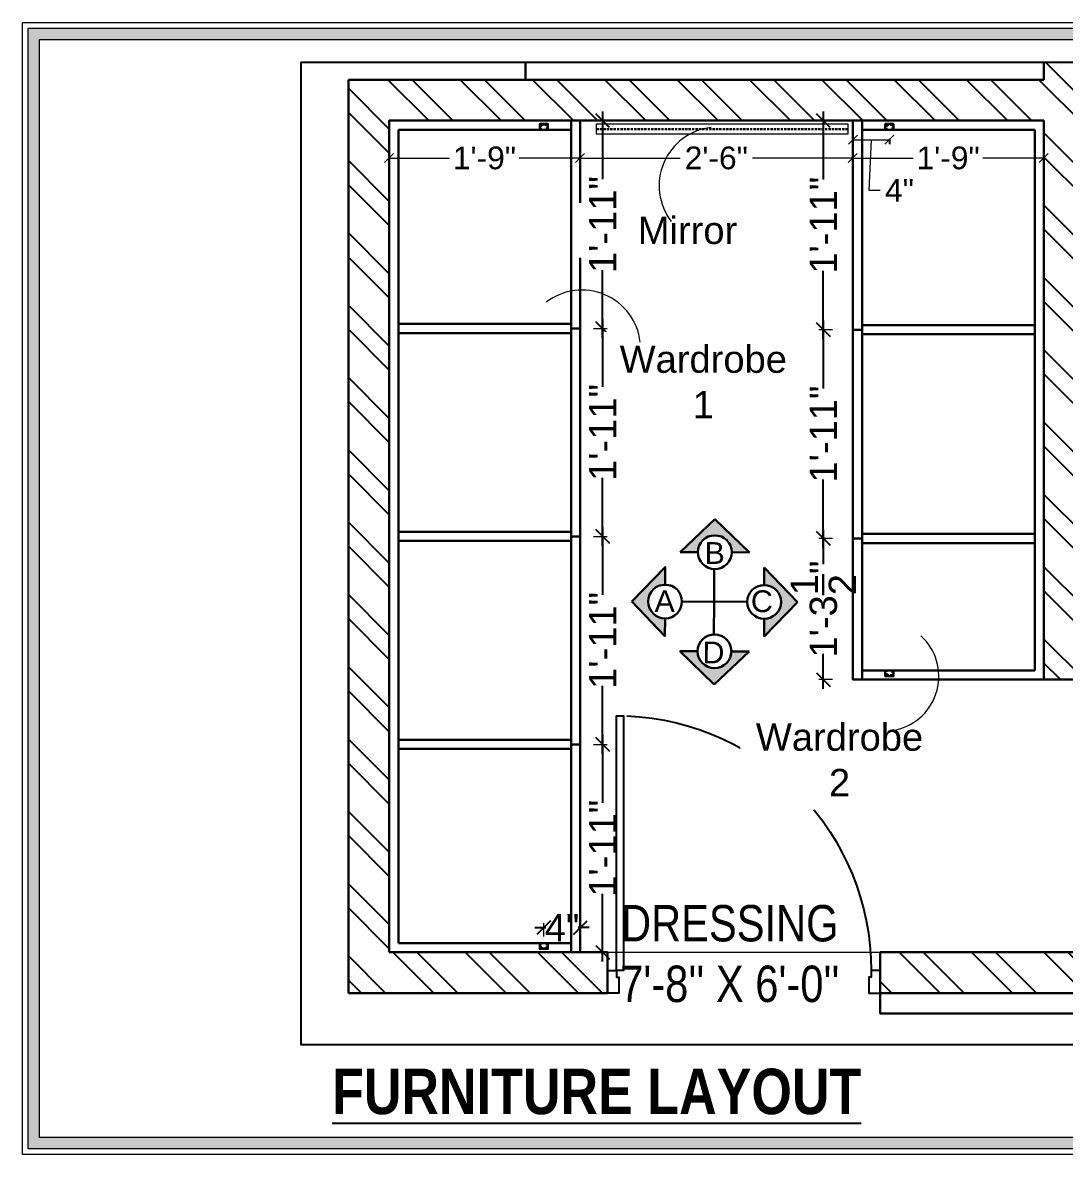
# Model space of a CAD drawing. Header units: millimetres. Extents: x 56222 to 3066687, y -650199 to -121287.
# Drawn here: x 135814.8 to 135929.4, y -183257 to -183132.5 of the extents above; entities that cross this region are included whole.
import ezdxf

# ---------------------------------------------------------------- set-up
doc = ezdxf.new("R2010")
doc.units = ezdxf.units.MM
doc.header["$MEASUREMENT"] = 0
doc.header["$PDMODE"] = 35
doc.linetypes.add('DASHED2', pattern=[0.375, 0.25, -0.125])
doc.linetypes.add('DASHEDX2', pattern=[1.5, 1, -0.5])
doc.layers.get('Defpoints').update_dxf_attribs({"color": 220})
for name, color, linetype in [('AR DOOR', 40, 'Continuous'), ('AR ELE-5', 134, 'Continuous'), ('AR HATCH-7', 7, 'Continuous')]:
    doc.layers.add(name, color=color, linetype=linetype)
for name, color, linetype, lineweight in [('dim05', 1, 'Continuous', 13), ('Dimension', 10, 'DASHEDX2', 20), ('ELEVATION ( SPIRAL STAIR )', 250, 'Continuous', 9), ('FIRST FLOOR', 7, 'Continuous', 9), ('FIRST FLOOR ( TEXT )', 7, 'Continuous', 9), ('FIRST FLOOR_( PLine )_', 251, 'Continuous', 30), ('FUR1', 1, 'Continuous', 0), ('FURNITURE', 32, 'Continuous', 9), ('Labelling', 1, 'Continuous', 25), ('Text', 7, 'Continuous', 15), ('wall', 7, 'Continuous', 30), ('WALL Dimensions', 1, 'Continuous', 0), ('XX~SLAB ( BEAM )~ ( DIM )', 7, 'Continuous', 9)]:
    doc.layers.add(name, color=color, linetype=linetype, lineweight=lineweight)
doc.styles.add('Arial', font='arial.ttf')
doc.styles.add('KATHA', font='swissc.ttf')
doc.styles.get("Standard").update_dxf_attribs({"font": 'arial.ttf', "height": 6})
doc.styles.add('style4', font='ARIALN.TTF')
doc.dimstyles.new('Archana', dxfattribs={"dimtxt": 3, "dimasz": 1.5, "dimexe": 0.5, "dimexo": 0.5, "dimgap": 0, "dimtad": 0, "dimzin": 0, "dimdsep": 46, "dimlunit": 4, "dimtxsty": 'Arial', "dimblk": 'OBLIQUE', "dimcen": 0, "dimdle": 1, "dimclrd": 1, "dimclre": 1, "dimclrt": 5, "dimadec": 0, "dimazin": 0, "dimtfac": 1, "dimtofl": 0, "dimtmove": 1, "dimatfit": 3, "dimfxl": 1, "dimfxlon": 1, "dimtolj": 1, "dimtzin": 0, "dimlwd": 25, "dimlwe": -1, "dimarcsym": 0})
doc.dimstyles.new('ISO-25', dxfattribs={"dimtxt": 2.5, "dimasz": 1, "dimexe": 0.5, "dimexo": 1, "dimtad": 0, "dimdec": 1, "dimlunit": 4, "dimtxsty": 'Standard', "dimblk": 'OBLIQUE', "dimcen": 2.5, "dimclrd": 1, "dimclre": 1, "dimclrt": 5, "dimadec": 0, "dimazin": 0, "dimtfac": 1, "dimtdec": 1, "dimtmove": 0, "dimatfit": 3, "dimfxl": 1, "dimlwd": -1, "dimarcsym": 0})
pattern_1 = [(135, (-142.7237, 15.9365), (-3.97747564, -3.97747564), []), (135, (-142.7237, 18.588), (-3.97747564, -3.97747564), [])]

# ---------------------------------------------------------------- blocks, each defined once
blk = doc.blocks.new('*U29')
for points in [[(-40, 0), (0, 0), (0, 30), (10, 30), (10, 100), (-40, 100)], [(1160, 0), (1120, 0), (1120, 30), (1110, 30), (1110, 100), (1160, 100)], [(0, 0), (0, -1120), (30, -1120), (30, 0)]]:
    blk.add_lwpolyline(points, close=True)
at = {"layer": 'AR ELE-5', "linetype": 'ByBlock', "ltscale": 15}
blk.add_arc((-1.6, 0.7), 1121.6, 272.373, 359.9653, dxfattribs=at)
blk = doc.blocks.new('_Oblique')
at = {"layer": 'wall', "color": 0, "lineweight": -2}
blk.add_line((-0.5, -0.5), (0.5, 0.5), dxfattribs=at)
blk = doc.blocks.new('*D606')
at = {"layer": 'Defpoints', "color": 0, "lineweight": 30, "transparency": 16777216}
for p in [(135855.13, -183147.37), (135855.13, -183147.77), (135876.13, -183147.77)]:
    blk.add_point(p, dxfattribs=at)
at = {"layer": 'dim05', "color": 1, "linetype": 'Continuous', "lineweight": -2, "transparency": 16777216}
for p, q in [((135855.13, -183146.77), (135855.13, -183146.87)), ((135876.13, -183146.77), (135876.13, -183146.87))]:
    blk.add_line(p, q, dxfattribs=at)
at = {"layer": 'dim05', "color": 1, "linetype": 'Continuous', "transparency": 16777216}
for p, q in [((135855.13, -183147.37), (135861.8, -183147.37)), ((135876.13, -183147.37), (135869.46, -183147.37))]:
    blk.add_line(p, q, dxfattribs=at)
at = {"layer": 'dim05', "color": 1, "transparency": 16777216, "rotation": 180}
blk.add_blockref('_Oblique', (135855.13, -183147.37), dxfattribs=at)
at = {"layer": 'dim05', "color": 1, "transparency": 16777216}
blk.add_blockref('_Oblique', (135876.13, -183147.37), dxfattribs=at)
at = {"layer": 'dim05', "color": 5, "lineweight": 25, "transparency": 16777216, "insert": (135865.63, -183147.37), "char_height": 2.5, "attachment_point": 5, "style": 'Arial'}
blk.add_mtext('1\'-9"', dxfattribs=at)
blk = doc.blocks.new('*D607')
at = {"layer": 'Defpoints', "color": 0, "lineweight": 30, "transparency": 16777216}
for p in [(135876.13, -183147.37), (135906.13, -183147.37), (135906.13, -183147.37)]:
    blk.add_point(p, dxfattribs=at)
at = {"layer": 'dim05', "color": 1, "linetype": 'Continuous', "lineweight": -2, "transparency": 16777216}
for p, q in [((135876.13, -183146.37), (135876.13, -183146.87)), ((135906.13, -183146.37), (135906.13, -183146.87))]:
    blk.add_line(p, q, dxfattribs=at)
at = {"layer": 'dim05', "color": 1, "linetype": 'Continuous', "transparency": 16777216}
for p, q in [((135876.13, -183147.37), (135887.16, -183147.37)), ((135906.13, -183147.37), (135895.1, -183147.37))]:
    blk.add_line(p, q, dxfattribs=at)
at = {"layer": 'dim05', "color": 1, "transparency": 16777216, "rotation": 180}
blk.add_blockref('_Oblique', (135876.13, -183147.37), dxfattribs=at)
at = {"layer": 'dim05', "color": 1, "transparency": 16777216}
blk.add_blockref('_Oblique', (135906.13, -183147.37), dxfattribs=at)
at = {"layer": 'dim05', "color": 5, "lineweight": 25, "transparency": 16777216, "insert": (135891.13, -183147.37), "char_height": 2.5, "attachment_point": 5, "style": 'Arial'}
blk.add_mtext('2\'-6"', dxfattribs=at)
blk = doc.blocks.new('*D608')
at = {"layer": 'Defpoints', "color": 0, "lineweight": 30, "transparency": 16777216}
for p in [(135906.13, -183147.37), (135927.13, -183147.37), (135927.13, -183147.37)]:
    blk.add_point(p, dxfattribs=at)
at = {"layer": 'dim05', "color": 1, "linetype": 'Continuous', "lineweight": -2, "transparency": 16777216}
for p, q in [((135906.13, -183146.37), (135906.13, -183146.87)), ((135927.13, -183146.37), (135927.13, -183146.87))]:
    blk.add_line(p, q, dxfattribs=at)
at = {"layer": 'dim05', "color": 1, "linetype": 'Continuous', "transparency": 16777216}
for p, q in [((135906.13, -183147.37), (135912.8, -183147.37)), ((135927.13, -183147.37), (135920.46, -183147.37))]:
    blk.add_line(p, q, dxfattribs=at)
at = {"layer": 'dim05', "color": 1, "transparency": 16777216, "rotation": 180}
blk.add_blockref('_Oblique', (135906.13, -183147.37), dxfattribs=at)
at = {"layer": 'dim05', "color": 1, "transparency": 16777216}
blk.add_blockref('_Oblique', (135927.13, -183147.37), dxfattribs=at)
at = {"layer": 'dim05', "color": 5, "lineweight": 25, "transparency": 16777216, "insert": (135916.63, -183147.37), "char_height": 2.5, "attachment_point": 5, "style": 'Arial'}
blk.add_mtext('1\'-9"', dxfattribs=at)
blk = doc.blocks.new('*D611')
at = {"layer": 'Defpoints', "color": 0, "lineweight": 30, "transparency": 16777216}
for p in [(135876.16, -183211.88), (135878.63, -183211.88), (135876.16, -183234.75)]:
    blk.add_point(p, dxfattribs=at)
at = {"layer": 'FURNITURE', "color": 1, "lineweight": 25, "transparency": 16777216}
for p, q in [((135878.63, -183210.88), (135878.63, -183218.3)), ((135878.63, -183235.75), (135878.63, -183228.32))]:
    blk.add_line(p, q, dxfattribs=at)
at = {"layer": 'FURNITURE', "color": 1, "transparency": 16777216}
for p, q in [((135877.63, -183211.88), (135879.13, -183211.88)), ((135877.63, -183234.75), (135879.13, -183234.75))]:
    blk.add_line(p, q, dxfattribs=at)
at = {"layer": 'FURNITURE', "color": 1, "lineweight": 25, "transparency": 16777216, "xscale": 1.5, "yscale": 1.5, "zscale": 1.5}
for p, rotation in [((135878.63, -183211.88), 90), ((135878.63, -183234.75), 270)]:
    blk.add_blockref('_Oblique', p, dxfattribs=dict(at, rotation=rotation))
at = {"layer": 'FURNITURE', "color": 5, "lineweight": 30, "transparency": 16777216, "insert": (135878.63, -183223.31), "char_height": 3, "attachment_point": 5, "rotation": 90, "style": 'Arial'}
blk.add_mtext('\\A1;1\'-11"', dxfattribs=at)
blk = doc.blocks.new('*D612')
at = {"layer": 'Defpoints', "color": 0, "lineweight": 30, "transparency": 16777216}
for p in [(135876.16, -183189), (135878.63, -183189), (135876.16, -183211.88)]:
    blk.add_point(p, dxfattribs=at)
at = {"layer": 'FURNITURE', "color": 1, "lineweight": 25, "transparency": 16777216}
for p, q in [((135878.63, -183188), (135878.63, -183195.43)), ((135878.63, -183212.88), (135878.63, -183205.45))]:
    blk.add_line(p, q, dxfattribs=at)
at = {"layer": 'FURNITURE', "color": 1, "transparency": 16777216}
for p, q in [((135877.63, -183189), (135879.13, -183189)), ((135877.63, -183211.88), (135879.13, -183211.88))]:
    blk.add_line(p, q, dxfattribs=at)
at = {"layer": 'FURNITURE', "color": 1, "lineweight": 25, "transparency": 16777216, "xscale": 1.5, "yscale": 1.5, "zscale": 1.5}
for p, rotation in [((135878.63, -183189), 90), ((135878.63, -183211.88), 270)]:
    blk.add_blockref('_Oblique', p, dxfattribs=dict(at, rotation=rotation))
at = {"layer": 'FURNITURE', "color": 5, "lineweight": 30, "transparency": 16777216, "insert": (135878.63, -183200.44), "char_height": 3, "attachment_point": 5, "rotation": 90, "style": 'Arial'}
blk.add_mtext('\\A1;1\'-11"', dxfattribs=at)
blk = doc.blocks.new('*D613')
at = {"layer": 'Defpoints', "color": 0, "lineweight": 30, "transparency": 16777216}
for p in [(135876.16, -183166.13), (135878.63, -183166.13), (135876.16, -183189)]:
    blk.add_point(p, dxfattribs=at)
at = {"layer": 'FURNITURE', "color": 1, "transparency": 16777216}
for p, q in [((135877.63, -183166.13), (135879.13, -183166.13)), ((135877.63, -183189), (135879.13, -183189))]:
    blk.add_line(p, q, dxfattribs=at)
at = {"layer": 'FURNITURE', "color": 1, "lineweight": 25, "transparency": 16777216}
for p, q in [((135878.63, -183165.13), (135878.63, -183172.55)), ((135878.63, -183190), (135878.63, -183182.57))]:
    blk.add_line(p, q, dxfattribs=at)
at = {"layer": 'FURNITURE', "color": 1, "lineweight": 25, "transparency": 16777216, "xscale": 1.5, "yscale": 1.5, "zscale": 1.5}
for p, rotation in [((135878.63, -183166.13), 90), ((135878.63, -183189), 270)]:
    blk.add_blockref('_Oblique', p, dxfattribs=dict(at, rotation=rotation))
at = {"layer": 'FURNITURE', "color": 5, "lineweight": 30, "transparency": 16777216, "insert": (135878.63, -183177.56), "char_height": 3, "attachment_point": 5, "rotation": 90, "style": 'Arial'}
blk.add_mtext('\\A1;1\'-11"', dxfattribs=at)
blk = doc.blocks.new('*D614')
at = {"layer": 'Defpoints', "color": 0, "lineweight": 30, "transparency": 16777216}
for p in [(135876.16, -183143.25), (135878.63, -183143.25), (135876.16, -183166.13)]:
    blk.add_point(p, dxfattribs=at)
at = {"layer": 'FURNITURE', "color": 1, "lineweight": 25, "transparency": 16777216}
for p, q in [((135878.63, -183142.25), (135878.63, -183149.68)), ((135878.63, -183167.13), (135878.63, -183159.7))]:
    blk.add_line(p, q, dxfattribs=at)
at = {"layer": 'FURNITURE', "color": 1, "transparency": 16777216}
for p, q in [((135877.63, -183143.25), (135879.13, -183143.25)), ((135877.63, -183166.13), (135879.13, -183166.13))]:
    blk.add_line(p, q, dxfattribs=at)
at = {"layer": 'FURNITURE', "color": 1, "lineweight": 25, "transparency": 16777216, "xscale": 1.5, "yscale": 1.5, "zscale": 1.5}
for p, rotation in [((135878.63, -183143.25), 90), ((135878.63, -183166.13), 270)]:
    blk.add_blockref('_Oblique', p, dxfattribs=dict(at, rotation=rotation))
at = {"layer": 'FURNITURE', "color": 5, "lineweight": 30, "transparency": 16777216, "insert": (135878.63, -183154.69), "char_height": 3, "attachment_point": 5, "rotation": 90, "style": 'Arial'}
blk.add_mtext('\\A1;1\'-11"', dxfattribs=at)
blk = doc.blocks.new('*D615')
at = {"layer": 'Defpoints', "color": 0, "lineweight": 30, "transparency": 16777216}
for p in [(135902.9, -183189.22), (135906.16, -183189.22), (135906.16, -183204.75)]:
    blk.add_point(p, dxfattribs=at)
at = {"layer": 'FURNITURE', "color": 1, "lineweight": 25, "transparency": 16777216}
for p, q in [((135902.9, -183188.22), (135902.9, -183192.05)), ((135902.9, -183205.75), (135902.9, -183201.93))]:
    blk.add_line(p, q, dxfattribs=at)
at = {"layer": 'FURNITURE', "color": 1, "transparency": 16777216}
for p, q in [((135903.9, -183189.22), (135902.4, -183189.22)), ((135903.9, -183204.75), (135902.4, -183204.75))]:
    blk.add_line(p, q, dxfattribs=at)
at = {"layer": 'FURNITURE', "color": 1, "lineweight": 25, "transparency": 16777216, "xscale": 1.5, "yscale": 1.5, "zscale": 1.5}
for p, rotation in [((135902.9, -183189.22), 90), ((135902.9, -183204.75), 270)]:
    blk.add_blockref('_Oblique', p, dxfattribs=dict(at, rotation=rotation))
at = {"layer": 'FURNITURE', "color": 5, "lineweight": 30, "transparency": 16777216, "insert": (135902.9, -183196.99), "char_height": 3, "attachment_point": 5, "rotation": 90, "style": 'Arial'}
blk.add_mtext('\\A1;1\'-3{\\H1x;\\S1/2;}"', dxfattribs=at)
blk = doc.blocks.new('*D616')
at = {"layer": 'Defpoints', "color": 0, "lineweight": 30, "transparency": 16777216}
for p in [(135902.9, -183166.26), (135906.16, -183166.26), (135906.16, -183189.22)]:
    blk.add_point(p, dxfattribs=at)
at = {"layer": 'FURNITURE', "color": 1, "lineweight": 25, "transparency": 16777216}
for p, q in [((135902.9, -183165.26), (135902.9, -183172.73)), ((135902.9, -183190.22), (135902.9, -183182.75))]:
    blk.add_line(p, q, dxfattribs=at)
at = {"layer": 'FURNITURE', "color": 1, "transparency": 16777216}
for p, q in [((135903.9, -183166.26), (135902.4, -183166.26)), ((135903.9, -183189.22), (135902.4, -183189.22))]:
    blk.add_line(p, q, dxfattribs=at)
at = {"layer": 'FURNITURE', "color": 1, "lineweight": 25, "transparency": 16777216, "xscale": 1.5, "yscale": 1.5, "zscale": 1.5}
for p, rotation in [((135902.9, -183166.26), 90), ((135902.9, -183189.22), 270)]:
    blk.add_blockref('_Oblique', p, dxfattribs=dict(at, rotation=rotation))
at = {"layer": 'FURNITURE', "color": 5, "lineweight": 30, "transparency": 16777216, "insert": (135902.9, -183177.74), "char_height": 3, "attachment_point": 5, "rotation": 90, "style": 'Arial'}
blk.add_mtext('\\A1;1\'-11"', dxfattribs=at)
blk = doc.blocks.new('*D617')
at = {"layer": 'Defpoints', "color": 0, "lineweight": 30, "transparency": 16777216}
for p in [(135902.9, -183143.25), (135906.16, -183143.25), (135906.16, -183166.26)]:
    blk.add_point(p, dxfattribs=at)
at = {"layer": 'FURNITURE', "color": 1, "lineweight": 25, "transparency": 16777216}
for p, q in [((135902.9, -183142.25), (135902.9, -183149.74)), ((135902.9, -183167.26), (135902.9, -183159.77))]:
    blk.add_line(p, q, dxfattribs=at)
at = {"layer": 'FURNITURE', "color": 1, "transparency": 16777216}
for p, q in [((135903.9, -183143.25), (135902.4, -183143.25)), ((135903.9, -183166.26), (135902.4, -183166.26))]:
    blk.add_line(p, q, dxfattribs=at)
at = {"layer": 'FURNITURE', "color": 1, "lineweight": 25, "transparency": 16777216, "xscale": 1.5, "yscale": 1.5, "zscale": 1.5}
for p, rotation in [((135902.9, -183143.25), 90), ((135902.9, -183166.26), 270)]:
    blk.add_blockref('_Oblique', p, dxfattribs=dict(at, rotation=rotation))
at = {"layer": 'FURNITURE', "color": 5, "lineweight": 30, "transparency": 16777216, "insert": (135902.9, -183154.76), "char_height": 3, "attachment_point": 5, "rotation": 90, "style": 'Arial'}
blk.add_mtext('\\A1;1\'-11"', dxfattribs=at)
blk = doc.blocks.new('*D894')
at = {"layer": 'Defpoints', "color": 0, "lineweight": 30, "transparency": 16777216}
for p in [(135876.16, -183232.03), (135872.16, -183233.75), (135876.16, -183233.53)]:
    blk.add_point(p, dxfattribs=at)
at = {"layer": 'FURNITURE', "color": 1, "lineweight": 25, "transparency": 16777216}
for p, q in [((135871.16, -183232.03), (135872.38, -183232.03)), ((135877.16, -183232.03), (135875.95, -183232.03))]:
    blk.add_line(p, q, dxfattribs=at)
at = {"layer": 'FURNITURE', "color": 1, "transparency": 16777216}
for p, q in [((135872.16, -183233.03), (135872.16, -183231.53)), ((135876.16, -183233.03), (135876.16, -183231.53))]:
    blk.add_line(p, q, dxfattribs=at)
at = {"layer": 'FURNITURE', "color": 1, "lineweight": 25, "transparency": 16777216, "xscale": 1.5, "yscale": 1.5, "zscale": 1.5, "rotation": 180}
blk.add_blockref('_Oblique', (135872.16, -183232.03), dxfattribs=at)
at = {"layer": 'FURNITURE', "color": 1, "lineweight": 25, "transparency": 16777216, "xscale": 1.5, "yscale": 1.5, "zscale": 1.5}
blk.add_blockref('_Oblique', (135876.16, -183232.03), dxfattribs=at)
at = {"layer": 'FURNITURE', "color": 5, "lineweight": 30, "transparency": 16777216, "insert": (135874.16, -183232.03), "char_height": 3, "attachment_point": 5, "style": 'Arial'}
blk.add_mtext('\\A1;4"', dxfattribs=at)
blk = doc.blocks.new('*D895')
at = {"layer": 'Defpoints', "color": 0, "lineweight": 30, "transparency": 16777216}
for p in [(135906.16, -183143.25), (135910.17, -183144.25), (135910.17, -183145.36)]:
    blk.add_point(p, dxfattribs=at)
at = {"layer": 'dim05', "color": 1, "linetype": 'Continuous', "lineweight": -2, "transparency": 16777216}
for p, q in [((135906.16, -183144.25), (135906.16, -183145.86)), ((135910.17, -183145.25), (135910.17, -183145.86))]:
    blk.add_line(p, q, dxfattribs=at)
at = {"layer": 'dim05', "color": 1, "linetype": 'Continuous', "transparency": 16777216}
for p, q in [((135906.16, -183145.36), (135910.17, -183145.36)), ((135908.17, -183145.36), (135907.92, -183150.92)), ((135907.92, -183150.92), (135909.17, -183150.92))]:
    blk.add_line(p, q, dxfattribs=at)
at = {"layer": 'dim05', "color": 1, "transparency": 16777216, "rotation": 180}
blk.add_blockref('_Oblique', (135906.16, -183145.36), dxfattribs=at)
at = {"layer": 'dim05', "color": 1, "transparency": 16777216}
blk.add_blockref('_Oblique', (135910.17, -183145.36), dxfattribs=at)
at = {"layer": 'dim05', "color": 5, "lineweight": 25, "transparency": 16777216, "insert": (135911.28, -183150.92), "char_height": 2.5, "attachment_point": 5, "style": 'Arial'}
blk.add_mtext('4"', dxfattribs=at)

msp = doc.modelspace()

# ---------------------------------------------------------------- hatches: boundary and pattern name
at = {"layer": 'AR HATCH-7', "lineweight": 25, "true_color": 0x939598}
h = msp.add_hatch(dxfattribs=at)
h.set_pattern_fill('ANSI32', color=252, scale=15, angle=90)
h.set_pattern_definition(pattern_1)
h.paths.add_polyline_path([(135855.164, -183143.25), (135927.164, -183143.25), (135927.164, -183204.75), (135931.664, -183204.75), (135931.664, -183143.25), (135934.249, -183143.25), (135934.249, -183136.832), (135927.164, -183136.832), (135927.164, -183138.75), (135918.709, -183138.75), (135918.709, -183138.759), (135917.054, -183138.75), (135850.664, -183138.75), (135850.664, -183239.25), (135879.164, -183239.25), (135879.164, -183236.75), (135879.164, -183234.75), (135855.164, -183234.75)])
h = msp.add_hatch(dxfattribs=at)
h.set_pattern_fill('ANSI32', color=252, scale=15, angle=90)
h.set_pattern_definition(pattern_1)
h.paths.add_polyline_path([(135934.249, -183234.75), (135909.164, -183234.75), (135909.164, -183239.25), (135934.249, -183239.25)])
at = {"layer": 'dim05', "lineweight": 30, "true_color": 0x636466, "transparency": 33554687}
h = msp.add_hatch(color=251, dxfattribs=at)
h.dxf.hatch_style = 1
h.paths.add_polyline_path([(135894.729, -183201.649), (135892.785, -183201.641, -1), (135889.071, -183201.627), (135887.127, -183201.619), (135890.914, -183205.287)])
h.paths.add_polyline_path([(135900.051, -183196.22), (135896.412, -183192.405), (135896.405, -183194.349, -0.4130947), (135898.255, -183196.206, -0.4153333), (135896.391, -183198.063), (135896.383, -183200.007)])
h.paths.add_polyline_path([(135890.984, -183187.083), (135887.169, -183190.722), (135889.113, -183190.729, -1), (135892.827, -183190.743), (135894.771, -183190.751)])
h.paths.add_polyline_path([(135885.508, -183194.307), (135885.517, -183192.365), (135881.847, -183196.15), (135885.488, -183199.964), (135885.494, -183198.021, -0.4133126), (135883.643, -183196.164, -0.4155516)])

# ---------------------------------------------------------------- linework, layer by layer
at = {"layer": 'ELEVATION ( SPIRAL STAIR )', "color": 5}
msp.add_lwpolyline([(135905.582, -183143.601), (135905.582, -183144.751), (135877.964, -183144.751), (135877.964, -183143.601)], close=True, dxfattribs=at)
at = {"layer": 'FIRST FLOOR'}
for p, q in [((135927.164, -183136.832), (135927.164, -183138.75)), ((135927.164, -183138.75), (135850.664, -183138.75)), ((135850.664, -183138.75), (135850.664, -183239.25)), ((135927.164, -183143.25), (135855.164, -183143.25)), ((135855.164, -183143.25), (135855.164, -183234.75)), ((135927.164, -183143.25), (135927.164, -183204.75)), ((135927.164, -183204.75), (135931.664, -183204.75)), ((135855.164, -183234.75), (135934.249, -183234.75)), ((135879.164, -183234.75), (135879.164, -183239.25)), ((135909.164, -183234.75), (135909.164, -183239.25)), ((135850.664, -183239.25), (135879.164, -183239.25)), ((135909.164, -183239.25), (135934.249, -183239.25))]:
    msp.add_line(p, q, dxfattribs=at)
at = {"layer": 'FIRST FLOOR_( PLine )_'}
for p, q in [((135927.164, -183136.832), (135927.164, -183138.75)), ((135927.164, -183138.75), (135850.664, -183138.75)), ((135850.664, -183138.75), (135850.664, -183239.25)), ((135855.164, -183234.75), (135855.164, -183143.25)), ((135855.164, -183143.25), (135927.164, -183143.25)), ((135927.164, -183143.25), (135927.164, -183204.75)), ((135927.164, -183204.75), (135931.664, -183204.75)), ((135879.164, -183234.75), (135855.164, -183234.75)), ((135879.164, -183239.25), (135879.164, -183234.75)), ((135850.664, -183239.25), (135879.164, -183239.25))]:
    msp.add_line(p, q, dxfattribs=at)
msp.add_lwpolyline([(135934.249, -183234.75), (135909.164, -183234.75), (135909.164, -183239.25), (135934.249, -183239.25)], dxfattribs=at)
at = {"layer": 'FURNITURE', "lineweight": 30}
for p, q in [((135870.164, -183138.75), (135870.164, -183136.832)), ((135875.164, -183234.75), (135875.164, -183143.25)), ((135907.164, -183143.25), (135907.164, -183204.75)), ((135875.164, -183144.25), (135856.164, -183144.25)), ((135856.164, -183144.25), (135856.164, -183233.75)), ((135926.164, -183144.25), (135907.164, -183144.25)), ((135926.164, -183203.75), (135926.164, -183144.25)), ((135856.164, -183165.625), (135875.164, -183165.625)), ((135875.164, -183166.125), (135876.164, -183166.125)), ((135907.164, -183165.761), (135926.164, -183165.761)), ((135856.164, -183166.625), (135875.164, -183166.625)), ((135907.164, -183166.261), (135906.164, -183166.261)), ((135907.164, -183166.761), (135926.164, -183166.761)), ((135856.164, -183188.5), (135875.164, -183188.5)), ((135856.164, -183189.5), (135875.164, -183189.5)), ((135875.164, -183189), (135876.164, -183189)), ((135907.164, -183189.224), (135906.164, -183189.224)), ((135907.164, -183188.724), (135926.164, -183188.724)), ((135907.164, -183189.724), (135926.164, -183189.724)), ((135907.164, -183203.75), (135926.164, -183203.75)), ((135856.164, -183211.375), (135875.164, -183211.375)), ((135875.164, -183211.875), (135876.164, -183211.875)), ((135856.164, -183212.375), (135875.164, -183212.375)), ((135856.164, -183233.75), (135875.164, -183233.75))]:
    msp.add_line(p, q, dxfattribs=at)
at = {"layer": 'FURNITURE', "color": 3, "linetype": 'DASHED2', "lineweight": 30}
msp.add_line((135877.964, -183144.176), (135905.582, -183144.176), dxfattribs=at)
at = {"layer": 'FURNITURE', "lineweight": 30}
for points in [[(135855.164, -183234.75), (135876.164, -183234.75), (135876.164, -183143.25), (135855.164, -183143.25)], [(135872.611, -183144.253), (135872.611, -183143.612), (135871.718, -183143.612), (135871.718, -183144.253)], [(135927.164, -183143.25), (135906.164, -183143.25), (135906.164, -183204.75), (135927.164, -183204.75)], [(135910.608, -183144.253), (135910.608, -183143.612), (135909.715, -183143.612), (135909.715, -183144.253)], [(135910.608, -183203.747), (135910.608, -183204.388), (135909.715, -183204.388), (135909.715, -183203.747)], [(135872.611, -183233.747), (135872.611, -183234.388), (135871.718, -183234.388), (135871.718, -183233.747)]]:
    msp.add_lwpolyline(points, close=True, dxfattribs=at)
at = {"layer": 'FURNITURE', "color": 3, "linetype": 'DASHED2', "lineweight": 30}
for points in [[(135872.495, -183144.253), (135872.495, -183143.719), (135871.842, -183143.719), (135871.842, -183144.253)], [(135910.493, -183144.253), (135910.493, -183143.719), (135909.84, -183143.719), (135909.84, -183144.253)], [(135910.493, -183203.747), (135910.493, -183204.281), (135909.84, -183204.281), (135909.84, -183203.747)], [(135872.495, -183233.747), (135872.495, -183234.281), (135871.842, -183234.281), (135871.842, -183233.747)]]:
    msp.add_lwpolyline(points, close=True, dxfattribs=at)
at = {"layer": 'FURNITURE', "lineweight": 30}
msp.add_lwpolyline([(135934.249, -183239.25), (135909.164, -183239.25), (135909.164, -183241.5), (135934.249, -183241.5)], dxfattribs=at)
at = {"layer": 'Text', "color": 18, "lineweight": 30, "true_color": 0x000000}
for p, q in [((135890.984, -183187.083), (135887.169, -183190.722)), ((135889.113, -183190.729), (135887.169, -183190.722)), ((135890.9, -183192.592), (135890.887, -183196.185)), ((135894.541, -183196.199), (135887.357, -183196.171)), ((135890.873, -183199.778), (135890.887, -183196.185)), ((135889.071, -183201.627), (135887.127, -183201.619)), ((135890.914, -183205.287), (135887.127, -183201.619))]:
    msp.add_line(p, q, dxfattribs=at)
for points in [[(135881.847, -183196.15), (135885.517, -183192.365), (135885.508, -183194.307)], [(135881.847, -183196.15), (135885.488, -183199.964), (135885.494, -183198.021)]]:
    msp.add_lwpolyline(points, dxfattribs=at)
for centre in [(135890.97, -183190.736), (135885.5, -183196.164), (135896.398, -183196.206), (135890.928, -183201.634)]:
    msp.add_circle(centre, 1.857, dxfattribs=at)
at = {"layer": 'WALL Dimensions', "color": 18, "lineweight": 30, "true_color": 0x000000}
for p, q in [((135890.984, -183187.083), (135894.771, -183190.751)), ((135892.827, -183190.743), (135894.771, -183190.751)), ((135896.405, -183194.349), (135896.412, -183192.405)), ((135900.051, -183196.22), (135896.412, -183192.405)), ((135900.051, -183196.22), (135896.383, -183200.007)), ((135896.391, -183198.063), (135896.383, -183200.007)), ((135890.914, -183205.287), (135894.729, -183201.649)), ((135892.785, -183201.641), (135894.729, -183201.649))]:
    msp.add_line(p, q, dxfattribs=at)
at = {"layer": 'XX~SLAB ( BEAM )~ ( DIM )', "color": 252, "lineweight": 25, "true_color": 0x939598}
msp.add_lwpolyline([(135934.249, -183136.832), (135934.249, -183244.925), (135845.481, -183244.925), (135845.481, -183136.832)], close=True, dxfattribs=at)

# ---------------------------------------------------------------- block references
at = {"layer": 'AR DOOR', "linetype": 'ByBlock', "lineweight": -2, "extrusion": (0, 0, -1), "xscale": 0.02500000000004618, "yscale": 0.02500000000004618, "zscale": -0.02500000000004618, "rotation": 180}
msp.add_blockref('*U29', (-135880.164, -183236.75), dxfattribs=at)

# ---------------------------------------------------------------- texts
at = {"layer": 'FIRST FLOOR ( TEXT )', "insert": (135892.615, -183234.916), "char_height": 4, "attachment_point": 5, "style": 'KATHA'}
msp.add_mtext("DRESSING\\P7'-8'' X 6'-0''", dxfattribs=at)
at = {"layer": 'Labelling', "color": 251, "true_color": 0x636466, "insert": (135877.973, -183250.096), "char_height": 5, "attachment_point": 5, "style": 'style4'}
msp.add_mtext_dynamic_manual_height_columns('{\\fArial Narrow|b1|i0|c0|p34;\\LFURNITURE LAYOUT}', width=79.10806, gutter_width=1, heights=[0], dxfattribs=at)
at = {"layer": 'Text', "char_height": 2.395, "rotation": 359.78104}
for s, insert, attachment_point in [('B', (135892.076, -183189.63), 3), ('A', (135886.572, -183194.924), 3), ('C', (135897.353, -183194.935), 3), ('D', (135892.024, -183202.971), 9)]:
    msp.add_mtext_dynamic_manual_height_columns(s, width=5.27587, gutter_width=7.483, heights=[0], dxfattribs=dict(at, insert=insert, attachment_point=attachment_point))

# ---------------------------------------------------------------- dimensions: what is measured, and where the dimension line sits
at = {"layer": 'dim05', "color": 27, "lineweight": 25, "true_color": 0x7d5120}
dim = msp.add_linear_dim(base=(135910.167, -183145.356), p1=(135906.164, -183143.25), p2=(135910.167, -183144.253), dimstyle='ISO-25', override={"dimtxsty": 'Arial', "dimtmove": 1}, dxfattribs=at)
dim.commit()
dim.dimension.update_dxf_attribs({"geometry": '*D895', "text_midpoint": (135909.798, -183150.924), "dimtype": 160})
dim = msp.add_linear_dim(base=(135855.128, -183147.373), p1=(135876.128, -183147.771), p2=(135855.128, -183147.771), angle=180, dimstyle='ISO-25', override={"dimtxsty": 'Arial'}, dxfattribs=at)
dim.commit()
dim.dimension.update_dxf_attribs({"geometry": '*D606', "text_midpoint": (135865.628, -183147.373)})
for base, p1, p2, picture, middle in [((135906.128, -183147.373), (135876.128, -183147.373), (135906.128, -183147.373), '*D607', (135891.128, -183147.373)), ((135927.128, -183147.373), (135906.128, -183147.373), (135927.128, -183147.373), '*D608', (135916.628, -183147.373))]:
    dim = msp.add_linear_dim(base=base, p1=p1, p2=p2, dimstyle='ISO-25', override={"dimtxsty": 'Arial'}, dxfattribs=at)
    dim.commit()
    dim.dimension.update_dxf_attribs({"geometry": picture, "text_midpoint": middle})
at = {"layer": 'FURNITURE', "lineweight": 30}
for base, p1, p2, picture, middle in [((135878.629108166, -183143.250019254), (135876.164119249, -183166.125019253), (135876.164119249, -183143.250019254), '*D614', (135878.629108166, -183154.687519254)), ((135902.899, -183143.25), (135906.164, -183166.261), (135906.164, -183143.25), '*D617', (135902.899, -183154.755)), ((135878.629108166, -183166.125019254), (135876.164119249, -183189.000019253), (135876.164119249, -183166.125019253), '*D613', (135878.629108166, -183177.562519254)), ((135902.899, -183166.261), (135906.164, -183189.224), (135906.164, -183166.261), '*D616', (135902.899, -183177.742)), ((135878.629108166, -183189.000019254), (135876.164119249, -183211.875019253), (135876.164119249, -183189.000019253), '*D612', (135878.629108166, -183200.437519254)), ((135902.899, -183189.224), (135906.164, -183204.75), (135906.164, -183189.224), '*D615', (135902.899, -183196.987)), ((135878.629108166, -183211.875019254), (135876.164119249, -183234.750019253), (135876.164119249, -183211.875019253), '*D611', (135878.629108166, -183223.312519254))]:
    dim = msp.add_linear_dim(base=base, p1=p1, p2=p2, angle=90, dimstyle='Archana', dxfattribs=at)
    dim.commit()
    dim.dimension.update_dxf_attribs({"geometry": picture, "text_midpoint": middle})
dim = msp.add_linear_dim(base=(135876.164, -183232.026), p1=(135872.164, -183233.747), p2=(135876.164, -183233.53), dimstyle='Archana', dxfattribs=at)
dim.commit()
dim.dimension.update_dxf_attribs({"geometry": '*D894', "text_midpoint": (135874.164, -183232.026)})

# ---------------------------------------------------------------- next in the draw order: texts
at = {"layer": 'Labelling', "color": 1, "char_height": 3, "attachment_point": 5, "style": 'Arial', "bg_fill": 2}
for s, insert, width in [('\\A1;\\pxqr;Mirror', (135885.352, -183155.35, 0.005), 16.1646), ('\\A1;\\pxqc;Wardrobe 1', (135889.703, -183171.997, 0.005), 18.84686), ('\\A1;\\pxqc;Wardrobe 2', (135904.685, -183213.575, 0.005), 18.84686)]:
    msp.add_mtext(s, dxfattribs=dict(at, insert=insert, width=width))

# ---------------------------------------------------------------- next in the draw order: hatches: boundary and pattern name
at = {"layer": 'Dimension', "linetype": 'Continuous', "true_color": 0xd39e00}
h = msp.add_hatch(color=42, dxfattribs=at)
h.paths.add_polyline_path([(135815.452, -183133.087), (135815.452, -183256.369), (135990.6, -183256.369), (135990.6, -183133.087)])
h.paths.add_polyline_path([(135816.681, -183134.316), (135989.37, -183134.316), (135989.37, -183255.14), (135816.681, -183255.14)], flags=16)

# ---------------------------------------------------------------- next in the draw order: linework, layer by layer
at = {"layer": 'Dimension', "color": 42, "linetype": 'Continuous', "true_color": 0xd39e00}
for points in [[(135814.837, -183132.472), (135991.214, -183132.472), (135991.214, -183256.984), (135814.837, -183256.984)], [(135815.452, -183133.087), (135990.6, -183133.087), (135990.6, -183256.369), (135815.452, -183256.369)], [(135816.681, -183134.316), (135989.37, -183134.316), (135989.37, -183255.14), (135816.681, -183255.14)]]:
    msp.add_lwpolyline(points, close=True, dxfattribs=at)
at = {"layer": 'FUR1', "color": 252, "true_color": 0x939598}
for centre, radius, start, end in [((135891.294, -183150.415, -2.494), 6.453, 96.53582, 217.48881), ((135876.349, -183168.347, -2.494), 6.453, 6.53582, 127.48881), ((135909.575, -183204.392, -2.494), 6.031, 282.867, 47.67617)]:
    msp.add_arc(centre, radius, start, end, dxfattribs=at)

doc.saveas('drawing.dxf')
